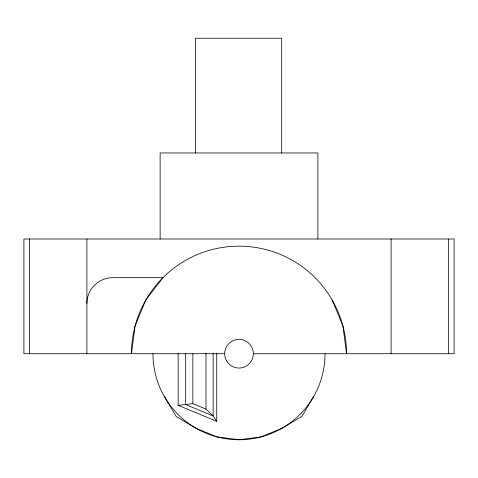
<?xml version="1.0" encoding="UTF-8"?>
<svg xmlns="http://www.w3.org/2000/svg" width="478" height="478" viewBox="0 0 478 478"><rect width="100%" height="100%" fill="white"/><g stroke="black" fill="none" stroke-linecap="round" stroke-linejoin="round"><path stroke-width="0.72" d="M313.514 396.74L301.797 416.517L282.02 428.234L261.269 436.826L239 439.76L216.731 436.826L195.98 428.234L176.203 416.517L164.486 396.74M178.163 405.332L216.731 421.309L213.146 415.944L205.976 409.09L192.861 403.659L178.163 405.332L178.163 353.361M224.66 353.72L23.9 353.72L23.9 239L454.1 239L454.1 353.72L253.34 353.72A14.34 14.34 0 0 1 231.83 366.136A14.34 14.34 0 0 1 231.83 341.304A14.34 14.34 0 0 1 253.34 353.72M332.138 299.945L342.887 325.882L346.55 353.72A107.55 107.55 0 0 0 239 246.17A107.55 107.55 0 0 0 131.45 353.72L135.113 325.882L145.862 299.945L162.95 277.67L112.76 277.67A25.86 25.86 0 0 0 86.9 303.53M448.46 239L448.46 353.72M391.1 239L391.1 353.72M317.87 239L317.87 152.96L160.13 152.96L160.13 239M281.697 152.96L281.697 38.24L195.657 38.24L195.657 152.96M216.731 353.35L216.731 421.309M213.146 353.35L213.146 415.944L185.691 404.567L185.691 353.35M205.976 353.35L205.976 409.09M192.861 353.72L192.861 403.659M86.9 239L86.9 353.72M29.54 239L29.54 353.72M325.04 353.72A86.04 86.04 0 0 1 239 439.76A86.04 86.04 0 0 1 152.96 353.72"/></g></svg>
